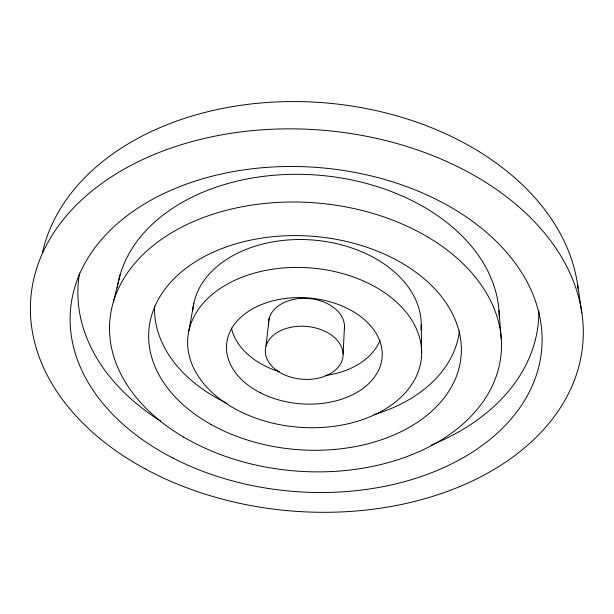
<?xml version="1.0" encoding="UTF-8"?>
<svg xmlns="http://www.w3.org/2000/svg" width="614" height="614" viewBox="0 0 614 614"><rect width="100%" height="100%" fill="white"/><g stroke="black" fill="none" stroke-linecap="round" stroke-linejoin="round"><path stroke-width="0.92" d="M343.103 354.071L344.5 326.141M266.031 345.981L269.201 318.19M188.866 330.816L193.855 303.155M113.306 302.211L120.175 274.673M577.59 284.635L581.895 313.102M498.959 310.415L501.247 338.705M421.242 324.568L421.641 352.659M42.466 252.454A270.413 191.253 4.7 0 1 318.996 102.408A270.413 191.253 4.7 0 1 578.081 288.365M538.854 311.121A230.887 162.664 4.7 0 1 431.205 445.104M160.822 421.258A230.887 162.664 4.7 0 1 79.559 273M117.289 287.882A191.783 134.673 4.7 0 1 316.977 175.074A191.783 134.673 4.7 0 1 499.213 316.717M459.472 330.915A153.016 107.166 4.7 0 1 373.934 414.696M227.134 403.36A153.016 107.166 4.7 0 1 225.468 402.554M224.632 402.147A153.016 107.166 4.7 0 1 154.575 306.079M192.727 310.983A114.526 80.05 4.7 0 1 313.516 240.074A114.526 80.05 4.7 0 1 420.997 329.825M380.02 340.302A76.243 53.211 4.7 0 1 325.796 375.453M279.408 371.693A76.243 53.211 4.7 0 1 231.424 328.037M268.541 325.098A38.091 26.555 4.7 0 1 306.816 298.389A38.091 26.555 4.7 0 1 344.377 328.743M145.341 468.95A276.937 191.023 4.7 0 0 581.911 351.561A276.937 191.023 4.7 0 0 193.287 141.228A276.937 191.023 4.7 0 0 145.341 468.95M173.179 458.182A236.413 162.411 4.7 0 0 541.448 351.837A236.413 162.411 4.7 0 0 203.71 178.482A236.413 162.411 4.7 0 0 173.179 458.182M183.578 437.061A196.342 134.42 4.7 0 0 499.359 365.215A196.342 134.42 4.7 0 0 233.581 208.537A196.342 134.42 4.7 0 0 183.578 437.061M210.84 424.351A156.639 106.943 4.7 0 0 460.185 362.859A156.639 106.943 4.7 0 0 244.004 241.632A156.639 106.943 4.7 0 0 210.84 424.351M236.505 409.63A117.228 79.866 4.7 0 0 421.081 360.502A117.228 79.866 4.7 0 0 256.299 272.585A117.228 79.866 4.7 0 0 236.505 409.63M260.597 392.922A78.032 53.08 4.7 0 0 382.038 358.154A78.032 53.08 4.7 0 0 270.436 301.497A78.032 53.08 4.7 0 0 260.597 392.922M277.175 370.718A38.981 26.494 4.7 0 0 341.952 360.894A38.981 26.494 4.7 0 0 293.469 326.832A38.981 26.494 4.7 0 0 277.175 370.718"/></g></svg>
